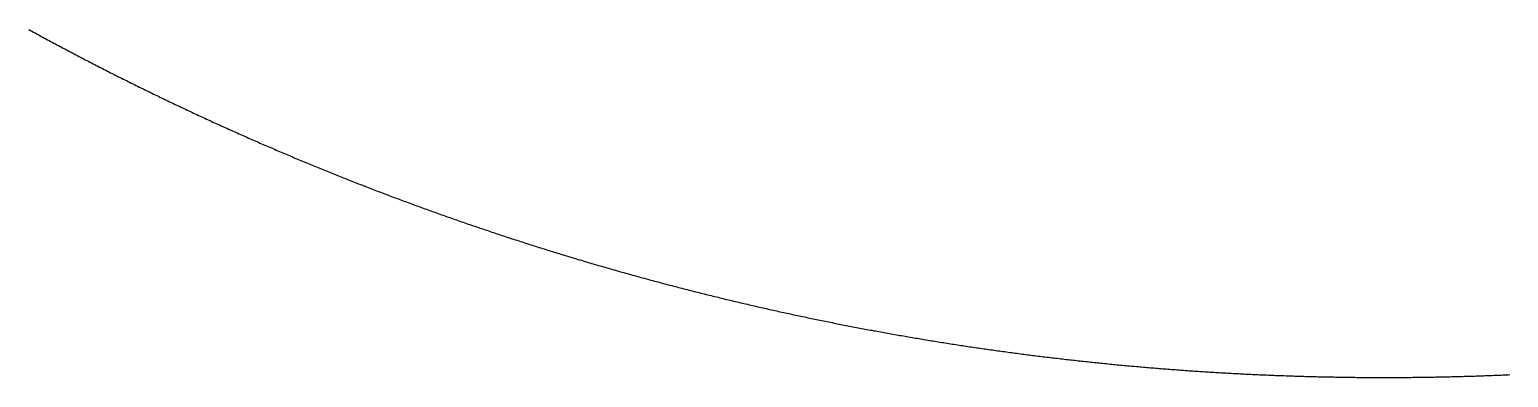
# Model space of a CAD drawing. Header units: metres. Extents: x -47.5 to 50, y -46.2 to 48.8.
# Drawn here: x -23.13 to 1.26, y -46.25 to -40.51 of the extents above; entities that cross this region are included whole.
import ezdxf

# ---------------------------------------------------------------- set-up
doc = ezdxf.new("R2010")
doc.units = ezdxf.units.M

msp = doc.modelspace()

# ---------------------------------------------------------------- linework, layer by layer
for p, q in [((-23.144, -40.506, -692.82), (-23.118, -40.52, -692.82)), ((-23.118, -40.52, -692.82), (-23.092, -40.534, -692.82)), ((-23.092, -40.534, -692.82), (-23.067, -40.548, -692.82)), ((-23.067, -40.548, -692.82), (-23.041, -40.562, -692.82)), ((-23.041, -40.562, -692.82), (-23.015, -40.576, -692.82)), ((-23.015, -40.576, -692.82), (-22.989, -40.59, -692.82)), ((-22.989, -40.59, -692.82), (-22.964, -40.604, -692.82)), ((-22.964, -40.604, -692.82), (-22.938, -40.618, -692.82)), ((-22.938, -40.618, -692.82), (-22.912, -40.632, -692.82)), ((-22.912, -40.632, -692.82), (-22.886, -40.646, -692.82)), ((-22.886, -40.646, -692.82), (-22.86, -40.66, -692.82)), ((-22.86, -40.66, -692.82), (-22.835, -40.674, -692.82)), ((-22.835, -40.674, -692.82), (-22.809, -40.688, -692.82)), ((-22.809, -40.688, -692.82), (-22.783, -40.702, -692.82)), ((-22.783, -40.702, -692.82), (-22.757, -40.716, -692.82)), ((-22.757, -40.716, -692.82), (-22.731, -40.729, -692.82)), ((-22.731, -40.729, -692.82), (-22.705, -40.743, -692.82)), ((-22.705, -40.743, -692.82), (-22.68, -40.757, -692.82)), ((-22.68, -40.757, -692.82), (-22.654, -40.771, -692.82)), ((-22.654, -40.771, -692.82), (-22.628, -40.785, -692.82)), ((-22.628, -40.785, -692.82), (-22.602, -40.798, -692.82)), ((-22.602, -40.798, -692.82), (-22.576, -40.812, -692.82)), ((-22.576, -40.812, -692.82), (-22.55, -40.826, -692.82)), ((-22.55, -40.826, -692.82), (-22.524, -40.84, -692.82)), ((-22.524, -40.84, -692.82), (-22.498, -40.853, -692.82)), ((-22.498, -40.853, -692.82), (-22.472, -40.867, -692.82)), ((-22.472, -40.867, -692.82), (-22.446, -40.881, -692.82)), ((-22.446, -40.881, -692.82), (-22.42, -40.894, -692.82)), ((-22.42, -40.894, -692.82), (-22.394, -40.908, -692.82)), ((-22.394, -40.908, -692.82), (-22.369, -40.922, -692.82)), ((-22.369, -40.922, -692.82), (-22.343, -40.935, -692.82)), ((-22.343, -40.935, -692.82), (-22.317, -40.949, -692.82)), ((-22.317, -40.949, -692.82), (-22.291, -40.963, -692.82)), ((-22.291, -40.963, -692.82), (-22.265, -40.976, -692.82)), ((-22.265, -40.976, -692.82), (-22.239, -40.99, -692.82)), ((-22.239, -40.99, -692.82), (-22.213, -41.003, -692.82)), ((-22.213, -41.003, -692.82), (-22.187, -41.017, -692.82)), ((-22.187, -41.017, -692.82), (-22.161, -41.03, -692.82)), ((-22.161, -41.03, -692.82), (-22.135, -41.044, -692.82)), ((-22.135, -41.044, -692.82), (-22.108, -41.057, -692.82)), ((-22.108, -41.057, -692.82), (-22.082, -41.071, -692.82)), ((-22.082, -41.071, -692.82), (-22.056, -41.084, -692.82)), ((-22.056, -41.084, -692.82), (-22.03, -41.098, -692.82)), ((-22.03, -41.098, -692.82), (-22.004, -41.111, -692.82)), ((-22.004, -41.111, -692.82), (-21.978, -41.124, -692.82)), ((-21.978, -41.124, -692.82), (-21.952, -41.138, -692.82)), ((-21.952, -41.138, -692.82), (-21.926, -41.151, -692.82)), ((-21.926, -41.151, -692.82), (-21.9, -41.164, -692.82)), ((-21.9, -41.164, -692.82), (-21.874, -41.178, -692.82)), ((-21.874, -41.178, -692.82), (-21.848, -41.191, -692.82)), ((-21.848, -41.191, -692.82), (-21.821, -41.204, -692.82)), ((-21.821, -41.204, -692.82), (-21.795, -41.218, -692.82)), ((-21.795, -41.218, -692.82), (-21.769, -41.231, -692.82)), ((-21.769, -41.231, -692.82), (-21.743, -41.244, -692.82)), ((-21.743, -41.244, -692.82), (-21.717, -41.257, -692.82)), ((-21.717, -41.257, -692.82), (-21.691, -41.27, -692.82)), ((-21.691, -41.27, -692.82), (-21.665, -41.284, -692.82)), ((-21.665, -41.284, -692.82), (-21.638, -41.297, -692.82)), ((-21.638, -41.297, -692.82), (-21.612, -41.31, -692.82)), ((-21.612, -41.31, -692.82), (-21.586, -41.323, -692.82)), ((-21.586, -41.323, -692.82), (-21.56, -41.336, -692.82)), ((-21.56, -41.336, -692.82), (-21.534, -41.349, -692.82)), ((-21.534, -41.349, -692.82), (-21.507, -41.362, -692.82)), ((-21.507, -41.362, -692.82), (-21.481, -41.376, -692.82)), ((-21.481, -41.376, -692.82), (-21.455, -41.389, -692.82)), ((-21.455, -41.389, -692.82), (-21.429, -41.402, -692.82)), ((-21.429, -41.402, -692.82), (-21.402, -41.415, -692.82)), ((-21.402, -41.415, -692.82), (-21.376, -41.428, -692.82)), ((-21.376, -41.428, -692.82), (-21.35, -41.441, -692.82)), ((-21.35, -41.441, -692.82), (-21.323, -41.454, -692.82)), ((-21.323, -41.454, -692.82), (-21.297, -41.467, -692.82)), ((-21.297, -41.467, -692.82), (-21.271, -41.479, -692.82)), ((-21.271, -41.479, -692.82), (-21.245, -41.492, -692.82)), ((-21.245, -41.492, -692.82), (-21.218, -41.505, -692.82)), ((-21.218, -41.505, -692.82), (-21.192, -41.518, -692.82)), ((-21.192, -41.518, -692.82), (-21.166, -41.531, -692.82)), ((-21.166, -41.531, -692.82), (-21.139, -41.544, -692.82)), ((-21.139, -41.544, -692.82), (-21.113, -41.557, -692.82)), ((-21.113, -41.557, -692.82), (-21.087, -41.57, -692.82)), ((-21.087, -41.57, -692.82), (-21.06, -41.582, -692.82)), ((-21.06, -41.582, -692.82), (-21.034, -41.595, -692.82)), ((-21.034, -41.595, -692.82), (-21.007, -41.608, -692.82)), ((-21.007, -41.608, -692.82), (-20.981, -41.621, -692.82)), ((-20.981, -41.621, -692.82), (-20.955, -41.633, -692.82)), ((-20.955, -41.633, -692.82), (-20.928, -41.646, -692.82)), ((-20.928, -41.646, -692.82), (-20.902, -41.659, -692.82)), ((-20.902, -41.659, -692.82), (-20.875, -41.672, -692.82)), ((-20.875, -41.672, -692.82), (-20.849, -41.684, -692.82)), ((-20.849, -41.684, -692.82), (-20.823, -41.697, -692.82)), ((-20.823, -41.697, -692.82), (-20.796, -41.709, -692.82)), ((-20.796, -41.709, -692.82), (-20.77, -41.722, -692.82)), ((-20.77, -41.722, -692.82), (-20.743, -41.735, -692.82)), ((-20.743, -41.735, -692.82), (-20.717, -41.747, -692.82)), ((-20.717, -41.747, -692.82), (-20.69, -41.76, -692.82)), ((-20.69, -41.76, -692.82), (-20.664, -41.772, -692.82)), ((-20.664, -41.772, -692.82), (-20.637, -41.785, -692.82)), ((-20.637, -41.785, -692.82), (-20.611, -41.797, -692.82)), ((-20.611, -41.797, -692.82), (-20.584, -41.81, -692.82)), ((-20.584, -41.81, -692.82), (-20.558, -41.822, -692.82)), ((-20.558, -41.822, -692.82), (-20.531, -41.835, -692.82)), ((-20.531, -41.835, -692.82), (-20.505, -41.847, -692.82)), ((-20.505, -41.847, -692.82), (-20.478, -41.86, -692.82)), ((-20.478, -41.86, -692.82), (-20.452, -41.872, -692.82)), ((-20.452, -41.872, -692.82), (-20.425, -41.885, -692.82)), ((-20.425, -41.885, -692.82), (-20.399, -41.897, -692.82)), ((-20.399, -41.897, -692.82), (-20.372, -41.909, -692.82)), ((-20.372, -41.909, -692.82), (-20.346, -41.922, -692.82)), ((-20.346, -41.922, -692.82), (-20.319, -41.934, -692.82)), ((-20.319, -41.934, -692.82), (-20.292, -41.946, -692.82)), ((-20.292, -41.946, -692.82), (-20.266, -41.959, -692.82)), ((-20.266, -41.959, -692.82), (-20.239, -41.971, -692.82)), ((-20.239, -41.971, -692.82), (-20.213, -41.983, -692.82)), ((-20.213, -41.983, -692.82), (-20.186, -41.995, -692.82)), ((-20.186, -41.995, -692.82), (-20.159, -42.008, -692.82)), ((-20.159, -42.008, -692.82), (-20.133, -42.02, -692.82)), ((-20.133, -42.02, -692.82), (-20.106, -42.032, -692.82)), ((-20.106, -42.032, -692.82), (-20.079, -42.044, -692.82)), ((-20.079, -42.044, -692.82), (-20.053, -42.056, -692.82)), ((-20.053, -42.056, -692.82), (-20.026, -42.069, -692.82)), ((-20.026, -42.069, -692.82), (-19.999, -42.081, -692.82)), ((-19.999, -42.081, -692.82), (-19.973, -42.093, -692.82)), ((-19.973, -42.093, -692.82), (-19.946, -42.105, -692.82)), ((-19.946, -42.105, -692.82), (-19.919, -42.117, -692.82)), ((-19.919, -42.117, -692.82), (-19.893, -42.129, -692.82)), ((-19.893, -42.129, -692.82), (-19.866, -42.141, -692.82)), ((-19.866, -42.141, -692.82), (-19.839, -42.153, -692.82)), ((-19.839, -42.153, -692.82), (-19.813, -42.165, -692.82)), ((-19.813, -42.165, -692.82), (-19.786, -42.177, -692.82)), ((-19.786, -42.177, -692.82), (-19.759, -42.189, -692.82)), ((-19.759, -42.189, -692.82), (-19.732, -42.201, -692.82)), ((-19.732, -42.201, -692.82), (-19.706, -42.213, -692.82)), ((-19.706, -42.213, -692.82), (-19.679, -42.225, -692.82)), ((-19.679, -42.225, -692.82), (-19.652, -42.237, -692.82)), ((-19.652, -42.237, -692.82), (-19.625, -42.249, -692.82)), ((-19.625, -42.249, -692.82), (-19.599, -42.261, -692.82)), ((-19.599, -42.261, -692.82), (-19.572, -42.273, -692.82)), ((-19.572, -42.273, -692.82), (-19.545, -42.284, -692.82)), ((-19.545, -42.284, -692.82), (-19.518, -42.296, -692.82)), ((-19.518, -42.296, -692.82), (-19.491, -42.308, -692.82)), ((-19.491, -42.308, -692.82), (-19.465, -42.32, -692.82)), ((-19.465, -42.32, -692.82), (-19.438, -42.332, -692.82)), ((-19.438, -42.332, -692.82), (-19.411, -42.343, -692.82)), ((-19.411, -42.343, -692.82), (-19.384, -42.355, -692.82)), ((-19.384, -42.355, -692.82), (-19.357, -42.367, -692.82)), ((-19.357, -42.367, -692.82), (-19.331, -42.379, -692.82)), ((-19.331, -42.379, -692.82), (-19.304, -42.39, -692.82)), ((-19.304, -42.39, -692.82), (-19.277, -42.402, -692.82)), ((-19.277, -42.402, -692.82), (-19.25, -42.414, -692.82)), ((-19.25, -42.414, -692.82), (-19.223, -42.425, -692.82)), ((-19.223, -42.425, -692.82), (-19.196, -42.437, -692.82)), ((-19.196, -42.437, -692.82), (-19.169, -42.448, -692.82)), ((-19.169, -42.448, -692.82), (-19.142, -42.46, -692.82)), ((-19.142, -42.46, -692.82), (-19.115, -42.472, -692.82)), ((-19.115, -42.472, -692.82), (-19.089, -42.483, -692.82)), ((-19.089, -42.483, -692.82), (-19.062, -42.495, -692.82)), ((-19.062, -42.495, -692.82), (-19.035, -42.506, -692.82)), ((-19.035, -42.506, -692.82), (-19.008, -42.518, -692.82)), ((-19.008, -42.518, -692.82), (-18.981, -42.529, -692.82)), ((-18.981, -42.529, -692.82), (-18.954, -42.541, -692.82)), ((-18.954, -42.541, -692.82), (-18.927, -42.552, -692.82)), ((-18.927, -42.552, -692.82), (-18.9, -42.564, -692.82)), ((-18.9, -42.564, -692.82), (-18.873, -42.575, -692.82)), ((-18.873, -42.575, -692.82), (-18.846, -42.586, -692.82)), ((-18.846, -42.586, -692.82), (-18.819, -42.598, -692.82)), ((-18.819, -42.598, -692.82), (-18.792, -42.609, -692.82)), ((-18.792, -42.609, -692.82), (-18.765, -42.621, -692.82)), ((-18.765, -42.621, -692.82), (-18.738, -42.632, -692.82)), ((-18.738, -42.632, -692.82), (-18.711, -42.643, -692.82)), ((-18.711, -42.643, -692.82), (-18.684, -42.654, -692.82)), ((-18.684, -42.654, -692.82), (-18.657, -42.666, -692.82)), ((-18.657, -42.666, -692.82), (-18.63, -42.677, -692.82)), ((-18.63, -42.677, -692.82), (-18.603, -42.688, -692.82)), ((-18.603, -42.688, -692.82), (-18.576, -42.7, -692.82)), ((-18.576, -42.7, -692.82), (-18.549, -42.711, -692.82)), ((-18.549, -42.711, -692.82), (-18.522, -42.722, -692.82)), ((-18.522, -42.722, -692.82), (-18.495, -42.733, -692.82)), ((-18.495, -42.733, -692.82), (-18.468, -42.744, -692.82)), ((-18.468, -42.744, -692.82), (-18.441, -42.755, -692.82)), ((-18.441, -42.755, -692.82), (-18.414, -42.767, -692.82)), ((-18.414, -42.767, -692.82), (-18.387, -42.778, -692.82)), ((-18.387, -42.778, -692.82), (-18.36, -42.789, -692.82)), ((-18.36, -42.789, -692.82), (-18.332, -42.8, -692.82)), ((-18.332, -42.8, -692.82), (-18.305, -42.811, -692.82)), ((-18.305, -42.811, -692.82), (-18.278, -42.822, -692.82)), ((-18.278, -42.822, -692.82), (-18.251, -42.833, -692.82)), ((-18.251, -42.833, -692.82), (-18.224, -42.844, -692.82)), ((-18.224, -42.844, -692.82), (-18.197, -42.855, -692.82)), ((-18.197, -42.855, -692.82), (-18.17, -42.866, -692.82)), ((-18.17, -42.866, -692.82), (-18.143, -42.877, -692.82)), ((-18.143, -42.877, -692.82), (-18.115, -42.888, -692.82)), ((-18.115, -42.888, -692.82), (-18.088, -42.899, -692.82)), ((-18.088, -42.899, -692.82), (-18.061, -42.91, -692.82)), ((-18.061, -42.91, -692.82), (-18.034, -42.921, -692.82)), ((-18.034, -42.921, -692.82), (-18.007, -42.931, -692.82)), ((-18.007, -42.931, -692.82), (-17.98, -42.942, -692.82)), ((-17.98, -42.942, -692.82), (-17.952, -42.953, -692.82)), ((-17.952, -42.953, -692.82), (-17.925, -42.964, -692.82)), ((-17.925, -42.964, -692.82), (-17.898, -42.975, -692.82)), ((-17.898, -42.975, -692.82), (-17.871, -42.986, -692.82)), ((-17.871, -42.986, -692.82), (-17.844, -42.996, -692.82)), ((-17.844, -42.996, -692.82), (-17.816, -43.007, -692.82)), ((-17.816, -43.007, -692.82), (-17.789, -43.018, -692.82)), ((-17.789, -43.018, -692.82), (-17.762, -43.028, -692.82)), ((-17.762, -43.028, -692.82), (-17.735, -43.039, -692.82)), ((-17.735, -43.039, -692.82), (-17.707, -43.05, -692.82)), ((-17.707, -43.05, -692.82), (-17.68, -43.061, -692.82)), ((-17.68, -43.061, -692.82), (-17.653, -43.071, -692.82)), ((-17.653, -43.071, -692.82), (-17.626, -43.082, -692.82)), ((-17.626, -43.082, -692.82), (-17.598, -43.092, -692.82)), ((-17.598, -43.092, -692.82), (-17.571, -43.103, -692.82)), ((-17.571, -43.103, -692.82), (-17.544, -43.114, -692.82)), ((-17.544, -43.114, -692.82), (-17.516, -43.124, -692.82)), ((-17.516, -43.124, -692.82), (-17.489, -43.135, -692.82)), ((-17.489, -43.135, -692.82), (-17.462, -43.145, -692.82)), ((-17.462, -43.145, -692.82), (-17.435, -43.156, -692.82)), ((-17.435, -43.156, -692.82), (-17.407, -43.166, -692.82)), ((-17.407, -43.166, -692.82), (-17.38, -43.177, -692.82)), ((-17.38, -43.177, -692.82), (-17.353, -43.187, -692.82)), ((-17.353, -43.187, -692.82), (-17.325, -43.198, -692.82)), ((-17.325, -43.198, -692.82), (-17.298, -43.208, -692.82)), ((-17.298, -43.208, -692.82), (-17.271, -43.218, -692.82)), ((-17.271, -43.218, -692.82), (-17.243, -43.229, -692.82)), ((-17.243, -43.229, -692.82), (-17.216, -43.239, -692.82)), ((-17.216, -43.239, -692.82), (-17.188, -43.25, -692.82)), ((-17.188, -43.25, -692.82), (-17.161, -43.26, -692.82)), ((-17.161, -43.26, -692.82), (-17.134, -43.27, -692.82)), ((-17.134, -43.27, -692.82), (-17.106, -43.281, -692.82)), ((-17.106, -43.281, -692.82), (-17.079, -43.291, -692.82)), ((-17.079, -43.291, -692.82), (-17.051, -43.301, -692.82)), ((-17.051, -43.301, -692.82), (-17.024, -43.311, -692.82)), ((-17.024, -43.311, -692.82), (-16.997, -43.322, -692.82)), ((-16.997, -43.322, -692.82), (-16.969, -43.332, -692.82)), ((-16.969, -43.332, -692.82), (-16.942, -43.342, -692.82)), ((-16.942, -43.342, -692.82), (-16.914, -43.352, -692.82)), ((-16.914, -43.352, -692.82), (-16.887, -43.362, -692.82)), ((-16.887, -43.362, -692.82), (-16.86, -43.372, -692.82)), ((-16.86, -43.372, -692.82), (-16.832, -43.383, -692.82)), ((-16.832, -43.383, -692.82), (-16.805, -43.393, -692.82)), ((-16.805, -43.393, -692.82), (-16.777, -43.403, -692.82)), ((-16.777, -43.403, -692.82), (-16.75, -43.413, -692.82)), ((-16.75, -43.413, -692.82), (-16.722, -43.423, -692.82)), ((-16.722, -43.423, -692.82), (-16.695, -43.433, -692.82)), ((-16.695, -43.433, -692.82), (-16.667, -43.443, -692.82)), ((-16.667, -43.443, -692.82), (-16.64, -43.453, -692.82)), ((-16.64, -43.453, -692.82), (-16.612, -43.463, -692.82)), ((-16.612, -43.463, -692.82), (-16.585, -43.473, -692.82)), ((-16.585, -43.473, -692.82), (-16.557, -43.483, -692.82)), ((-16.557, -43.483, -692.82), (-16.53, -43.493, -692.82)), ((-16.53, -43.493, -692.82), (-16.502, -43.503, -692.82)), ((-16.502, -43.503, -692.82), (-16.475, -43.513, -692.82)), ((-16.475, -43.513, -692.82), (-16.447, -43.523, -692.82)), ((-16.447, -43.523, -692.82), (-16.42, -43.532, -692.82)), ((-16.42, -43.532, -692.82), (-16.392, -43.542, -692.82)), ((-16.392, -43.542, -692.82), (-16.365, -43.552, -692.82)), ((-16.365, -43.552, -692.82), (-16.337, -43.562, -692.82)), ((-16.337, -43.562, -692.82), (-16.309, -43.572, -692.82)), ((-16.309, -43.572, -692.82), (-16.282, -43.581, -692.82)), ((-16.282, -43.581, -692.82), (-16.254, -43.591, -692.82)), ((-16.254, -43.591, -692.82), (-16.227, -43.601, -692.82)), ((-16.227, -43.601, -692.82), (-16.199, -43.611, -692.82)), ((-16.199, -43.611, -692.82), (-16.171, -43.62, -692.82)), ((-16.171, -43.62, -692.82), (-16.144, -43.63, -692.82)), ((-16.144, -43.63, -692.82), (-16.116, -43.64, -692.82)), ((-16.116, -43.64, -692.82), (-16.089, -43.649, -692.82)), ((-16.089, -43.649, -692.82), (-16.061, -43.659, -692.82)), ((-16.061, -43.659, -692.82), (-16.033, -43.669, -692.82)), ((-16.033, -43.669, -692.82), (-16.006, -43.678, -692.82)), ((-16.006, -43.678, -692.82), (-15.978, -43.688, -692.82)), ((-15.978, -43.688, -692.82), (-15.951, -43.697, -692.82)), ((-15.951, -43.697, -692.82), (-15.923, -43.707, -692.82)), ((-15.923, -43.707, -692.82), (-15.895, -43.717, -692.82)), ((-15.895, -43.717, -692.82), (-15.868, -43.726, -692.82)), ((-15.868, -43.726, -692.82), (-15.84, -43.736, -692.82)), ((-15.84, -43.736, -692.82), (-15.812, -43.745, -692.82)), ((-15.812, -43.745, -692.82), (-15.785, -43.754, -692.82)), ((-15.785, -43.754, -692.82), (-15.757, -43.764, -692.82)), ((-15.757, -43.764, -692.82), (-15.729, -43.773, -692.82)), ((-15.729, -43.773, -692.82), (-15.702, -43.783, -692.82)), ((-15.702, -43.783, -692.82), (-15.674, -43.792, -692.82)), ((-15.674, -43.792, -692.82), (-15.646, -43.802, -692.82)), ((-15.646, -43.802, -692.82), (-15.618, -43.811, -692.82)), ((-15.618, -43.811, -692.82), (-15.591, -43.82, -692.82)), ((-15.591, -43.82, -692.82), (-15.563, -43.83, -692.82)), ((-15.563, -43.83, -692.82), (-15.535, -43.839, -692.82)), ((-15.535, -43.839, -692.82), (-15.508, -43.848, -692.82)), ((-15.508, -43.848, -692.82), (-15.48, -43.857, -692.82)), ((-15.48, -43.857, -692.82), (-15.452, -43.867, -692.82)), ((-15.452, -43.867, -692.82), (-15.424, -43.876, -692.82)), ((-15.424, -43.876, -692.82), (-15.397, -43.885, -692.82)), ((-15.397, -43.885, -692.82), (-15.369, -43.894, -692.82)), ((-15.369, -43.894, -692.82), (-15.341, -43.904, -692.82)), ((-15.341, -43.904, -692.82), (-15.313, -43.913, -692.82)), ((-15.313, -43.913, -692.82), (-15.286, -43.922, -692.82)), ((-15.286, -43.922, -692.82), (-15.258, -43.931, -692.82)), ((-15.258, -43.931, -692.82), (-15.23, -43.94, -692.82)), ((-15.23, -43.94, -692.82), (-15.202, -43.949, -692.82)), ((-15.202, -43.949, -692.82), (-15.174, -43.958, -692.82)), ((-15.174, -43.958, -692.82), (-15.147, -43.967, -692.82)), ((-15.147, -43.967, -692.82), (-15.119, -43.976, -692.82)), ((-15.119, -43.976, -692.82), (-15.091, -43.985, -692.82)), ((-15.091, -43.985, -692.82), (-15.063, -43.994, -692.82)), ((-15.063, -43.994, -692.82), (-15.035, -44.003, -692.82)), ((-15.035, -44.003, -692.82), (-15.008, -44.012, -692.82)), ((-15.008, -44.012, -692.82), (-14.98, -44.021, -692.82)), ((-14.98, -44.021, -692.82), (-14.952, -44.03, -692.82)), ((-14.952, -44.03, -692.82), (-14.924, -44.039, -692.82)), ((-14.924, -44.039, -692.82), (-14.896, -44.048, -692.82)), ((-14.896, -44.048, -692.82), (-14.868, -44.057, -692.82)), ((-14.868, -44.057, -692.82), (-14.84, -44.066, -692.82)), ((-14.84, -44.066, -692.82), (-14.813, -44.075, -692.82)), ((-14.813, -44.075, -692.82), (-14.785, -44.084, -692.82)), ((-14.785, -44.084, -692.82), (-14.757, -44.092, -692.82)), ((-14.757, -44.092, -692.82), (-14.729, -44.101, -692.82)), ((-14.729, -44.101, -692.82), (-14.701, -44.11, -692.82)), ((-14.701, -44.11, -692.82), (-14.673, -44.119, -692.82)), ((-14.673, -44.119, -692.82), (-14.645, -44.127, -692.82)), ((-14.645, -44.127, -692.82), (-14.617, -44.136, -692.82)), ((-14.617, -44.136, -692.82), (-14.59, -44.145, -692.82)), ((-14.59, -44.145, -692.82), (-14.562, -44.154, -692.82)), ((-14.562, -44.154, -692.82), (-14.534, -44.162, -692.82)), ((-14.534, -44.162, -692.82), (-14.506, -44.171, -692.82)), ((-14.506, -44.171, -692.82), (-14.478, -44.18, -692.82)), ((-14.478, -44.18, -692.82), (-14.45, -44.188, -692.82)), ((-14.45, -44.188, -692.82), (-14.422, -44.197, -692.82)), ((-14.422, -44.197, -692.82), (-14.394, -44.205, -692.82)), ((-14.394, -44.205, -692.82), (-14.366, -44.214, -692.82)), ((-14.366, -44.214, -692.82), (-14.338, -44.222, -692.82)), ((-14.338, -44.222, -692.82), (-14.31, -44.231, -692.82)), ((-14.31, -44.231, -692.82), (-14.282, -44.24, -692.82)), ((-14.282, -44.24, -692.82), (-14.254, -44.248, -692.82)), ((-14.254, -44.248, -692.82), (-14.226, -44.257, -692.82)), ((-14.226, -44.257, -692.82), (-14.198, -44.265, -692.82)), ((-14.198, -44.265, -692.82), (-14.17, -44.273, -692.82)), ((-14.17, -44.273, -692.82), (-14.142, -44.282, -692.82)), ((-14.142, -44.282, -692.82), (-14.114, -44.29, -692.82)), ((-14.114, -44.29, -692.82), (-14.086, -44.299, -692.82)), ((-14.086, -44.299, -692.82), (-14.058, -44.307, -692.82)), ((-14.058, -44.307, -692.82), (-14.03, -44.315, -692.82)), ((-14.03, -44.315, -692.82), (-14.002, -44.324, -692.82)), ((-14.002, -44.324, -692.82), (-13.974, -44.332, -692.82)), ((-13.974, -44.332, -692.82), (-13.946, -44.34, -692.82)), ((-13.946, -44.34, -692.82), (-13.918, -44.349, -692.82)), ((-13.918, -44.349, -692.82), (-13.89, -44.357, -692.82)), ((-13.89, -44.357, -692.82), (-13.862, -44.365, -692.82)), ((-13.862, -44.365, -692.82), (-13.834, -44.373, -692.82)), ((-13.834, -44.373, -692.82), (-13.806, -44.382, -692.82)), ((-13.806, -44.382, -692.82), (-13.778, -44.39, -692.82)), ((-13.778, -44.39, -692.82), (-13.75, -44.398, -692.82)), ((-13.75, -44.398, -692.82), (-13.722, -44.406, -692.82)), ((-13.722, -44.406, -692.82), (-13.694, -44.414, -692.82)), ((-13.694, -44.414, -692.82), (-13.666, -44.422, -692.82)), ((-13.666, -44.422, -692.82), (-13.638, -44.431, -692.82)), ((-13.638, -44.431, -692.82), (-13.61, -44.439, -692.82)), ((-13.61, -44.439, -692.82), (-13.582, -44.447, -692.82)), ((-13.582, -44.447, -692.82), (-13.554, -44.455, -692.82)), ((-13.554, -44.455, -692.82), (-13.525, -44.463, -692.82)), ((-13.525, -44.463, -692.82), (-13.497, -44.471, -692.82)), ((-13.497, -44.471, -692.82), (-13.469, -44.479, -692.82)), ((-13.469, -44.479, -692.82), (-13.441, -44.487, -692.82)), ((-13.441, -44.487, -692.82), (-13.413, -44.495, -692.82)), ((-13.413, -44.495, -692.82), (-13.385, -44.503, -692.82)), ((-13.385, -44.503, -692.82), (-13.357, -44.511, -692.82)), ((-13.357, -44.511, -692.82), (-13.329, -44.519, -692.82)), ((-13.329, -44.519, -692.82), (-13.301, -44.526, -692.82)), ((-13.301, -44.526, -692.82), (-13.272, -44.534, -692.82)), ((-13.272, -44.534, -692.82), (-13.244, -44.542, -692.82)), ((-13.244, -44.542, -692.82), (-13.216, -44.55, -692.82)), ((-13.216, -44.55, -692.82), (-13.188, -44.558, -692.82)), ((-13.188, -44.558, -692.82), (-13.16, -44.566, -692.82)), ((-13.16, -44.566, -692.82), (-13.132, -44.573, -692.82)), ((-13.132, -44.573, -692.82), (-13.103, -44.581, -692.82)), ((-13.103, -44.581, -692.82), (-13.075, -44.589, -692.82)), ((-13.075, -44.589, -692.82), (-13.047, -44.597, -692.82)), ((-13.047, -44.597, -692.82), (-13.019, -44.604, -692.82)), ((-13.019, -44.604, -692.82), (-12.991, -44.612, -692.82)), ((-12.991, -44.612, -692.82), (-12.963, -44.62, -692.82)), ((-12.963, -44.62, -692.82), (-12.934, -44.627, -692.82)), ((-12.934, -44.627, -692.82), (-12.906, -44.635, -692.82)), ((-12.906, -44.635, -692.82), (-12.878, -44.643, -692.82)), ((-12.878, -44.643, -692.82), (-12.85, -44.65, -692.82)), ((-12.85, -44.65, -692.82), (-12.822, -44.658, -692.82)), ((-12.822, -44.658, -692.82), (-12.793, -44.666, -692.82)), ((-12.793, -44.666, -692.82), (-12.765, -44.673, -692.82)), ((-12.765, -44.673, -692.82), (-12.737, -44.681, -692.82)), ((-12.737, -44.681, -692.82), (-12.709, -44.688, -692.82)), ((-12.709, -44.688, -692.82), (-12.68, -44.696, -692.82)), ((-12.68, -44.696, -692.82), (-12.652, -44.703, -692.82)), ((-12.652, -44.703, -692.82), (-12.624, -44.711, -692.82)), ((-12.624, -44.711, -692.82), (-12.596, -44.718, -692.82)), ((-12.596, -44.718, -692.82), (-12.568, -44.725, -692.82)), ((-12.568, -44.725, -692.82), (-12.539, -44.733, -692.82)), ((-12.539, -44.733, -692.82), (-12.511, -44.74, -692.82)), ((-12.511, -44.74, -692.82), (-12.483, -44.748, -692.82)), ((-12.483, -44.748, -692.82), (-12.454, -44.755, -692.82)), ((-12.454, -44.755, -692.82), (-12.426, -44.762, -692.82)), ((-12.426, -44.762, -692.82), (-12.398, -44.77, -692.82)), ((-12.398, -44.77, -692.82), (-12.37, -44.777, -692.82)), ((-12.37, -44.777, -692.82), (-12.341, -44.784, -692.82)), ((-12.341, -44.784, -692.82), (-12.313, -44.792, -692.82)), ((-12.313, -44.792, -692.82), (-12.285, -44.799, -692.82)), ((-12.285, -44.799, -692.82), (-12.256, -44.806, -692.82)), ((-12.256, -44.806, -692.82), (-12.228, -44.813, -692.82)), ((-12.228, -44.813, -692.82), (-12.2, -44.82, -692.82)), ((-12.2, -44.82, -692.82), (-12.172, -44.828, -692.82)), ((-12.172, -44.828, -692.82), (-12.143, -44.835, -692.82)), ((-12.143, -44.835, -692.82), (-12.115, -44.842, -692.82)), ((-12.115, -44.842, -692.82), (-12.087, -44.849, -692.82)), ((-12.087, -44.849, -692.82), (-12.058, -44.856, -692.82)), ((-12.058, -44.856, -692.82), (-12.03, -44.863, -692.82)), ((-12.03, -44.863, -692.82), (-12.002, -44.87, -692.82)), ((-12.002, -44.87, -692.82), (-11.973, -44.877, -692.82)), ((-11.973, -44.877, -692.82), (-11.945, -44.884, -692.82)), ((-11.945, -44.884, -692.82), (-11.917, -44.891, -692.82)), ((-11.917, -44.891, -692.82), (-11.888, -44.898, -692.82)), ((-11.888, -44.898, -692.82), (-11.86, -44.905, -692.82)), ((-11.86, -44.905, -692.82), (-11.832, -44.912, -692.82)), ((-11.832, -44.912, -692.82), (-11.803, -44.919, -692.82)), ((-11.803, -44.919, -692.82), (-11.775, -44.926, -692.82)), ((-11.775, -44.926, -692.82), (-11.746, -44.933, -692.82)), ((-11.746, -44.933, -692.82), (-11.718, -44.94, -692.82)), ((-11.718, -44.94, -692.82), (-11.69, -44.947, -692.82)), ((-11.69, -44.947, -692.82), (-11.661, -44.954, -692.82)), ((-11.661, -44.954, -692.82), (-11.633, -44.961, -692.82)), ((-11.633, -44.961, -692.82), (-11.605, -44.968, -692.82)), ((-11.605, -44.968, -692.82), (-11.576, -44.974, -692.82)), ((-11.576, -44.974, -692.82), (-11.548, -44.981, -692.82)), ((-11.548, -44.981, -692.82), (-11.519, -44.988, -692.82)), ((-11.519, -44.988, -692.82), (-11.491, -44.995, -692.82)), ((-11.491, -44.995, -692.82), (-11.463, -45.001, -692.82)), ((-11.463, -45.001, -692.82), (-11.434, -45.008, -692.82)), ((-11.434, -45.008, -692.82), (-11.406, -45.015, -692.82)), ((-11.406, -45.015, -692.82), (-11.377, -45.021, -692.82)), ((-11.377, -45.021, -692.82), (-11.349, -45.028, -692.82)), ((-11.349, -45.028, -692.82), (-11.32, -45.035, -692.82)), ((-11.32, -45.035, -692.82), (-11.292, -45.041, -692.82)), ((-11.292, -45.041, -692.82), (-11.264, -45.048, -692.82)), ((-11.264, -45.048, -692.82), (-11.235, -45.055, -692.82)), ((-11.235, -45.055, -692.82), (-11.207, -45.061, -692.82)), ((-11.207, -45.061, -692.82), (-11.178, -45.068, -692.82)), ((-11.178, -45.068, -692.82), (-11.15, -45.074, -692.82)), ((-11.15, -45.074, -692.82), (-11.121, -45.081, -692.82)), ((-11.121, -45.081, -692.82), (-11.093, -45.087, -692.82)), ((-11.093, -45.087, -692.82), (-11.064, -45.094, -692.82)), ((-11.064, -45.094, -692.82), (-11.036, -45.1, -692.82)), ((-11.036, -45.1, -692.82), (-11.007, -45.107, -692.82)), ((-11.007, -45.107, -692.82), (-10.979, -45.113, -692.82)), ((-10.979, -45.113, -692.82), (-10.951, -45.12, -692.82)), ((-10.951, -45.12, -692.82), (-10.922, -45.126, -692.82)), ((-10.922, -45.126, -692.82), (-10.894, -45.132, -692.82)), ((-10.894, -45.132, -692.82), (-10.865, -45.139, -692.82)), ((-10.865, -45.139, -692.82), (-10.837, -45.145, -692.82)), ((-10.837, -45.145, -692.82), (-10.808, -45.151, -692.82)), ((-10.808, -45.151, -692.82), (-10.78, -45.158, -692.82)), ((-10.78, -45.158, -692.82), (-10.751, -45.164, -692.82)), ((-10.751, -45.164, -692.82), (-10.723, -45.17, -692.82)), ((-10.723, -45.17, -692.82), (-10.694, -45.176, -692.82)), ((-10.694, -45.176, -692.82), (-10.666, -45.183, -692.82)), ((-10.666, -45.183, -692.82), (-10.637, -45.189, -692.82)), ((-10.637, -45.189, -692.82), (-10.608, -45.195, -692.82)), ((-10.608, -45.195, -692.82), (-10.58, -45.201, -692.82)), ((-10.58, -45.201, -692.82), (-10.551, -45.207, -692.82)), ((-10.551, -45.207, -692.82), (-10.523, -45.214, -692.82)), ((-10.523, -45.214, -692.82), (-10.494, -45.22, -692.82)), ((-10.494, -45.22, -692.82), (-10.466, -45.226, -692.82)), ((-10.466, -45.226, -692.82), (-10.437, -45.232, -692.82)), ((-10.437, -45.232, -692.82), (-10.409, -45.238, -692.82)), ((-10.409, -45.238, -692.82), (-10.38, -45.244, -692.82)), ((-10.38, -45.244, -692.82), (-10.352, -45.25, -692.82)), ((-10.352, -45.25, -692.82), (-10.323, -45.256, -692.82)), ((-10.323, -45.256, -692.82), (-10.295, -45.262, -692.82)), ((-10.295, -45.262, -692.82), (-10.266, -45.268, -692.82)), ((-10.266, -45.268, -692.82), (-10.237, -45.274, -692.82)), ((-10.237, -45.274, -692.82), (-10.209, -45.28, -692.82)), ((-10.209, -45.28, -692.82), (-10.18, -45.286, -692.82)), ((-10.18, -45.286, -692.82), (-10.152, -45.292, -692.82)), ((-10.152, -45.292, -692.82), (-10.123, -45.298, -692.82)), ((-10.123, -45.298, -692.82), (-10.094, -45.304, -692.82)), ((-10.094, -45.304, -692.82), (-10.066, -45.309, -692.82)), ((-10.066, -45.309, -692.82), (-10.037, -45.315, -692.82)), ((-10.037, -45.315, -692.82), (-10.009, -45.321, -692.82)), ((-10.009, -45.321, -692.82), (-9.98, -45.327, -692.82)), ((-9.98, -45.327, -692.82), (-9.951, -45.333, -692.82)), ((-9.951, -45.333, -692.82), (-9.923, -45.338, -692.82)), ((-9.923, -45.338, -692.82), (-9.894, -45.344, -692.82)), ((-9.894, -45.344, -692.82), (-9.866, -45.35, -692.82)), ((-9.866, -45.35, -692.82), (-9.837, -45.356, -692.82)), ((-9.837, -45.356, -692.82), (-9.808, -45.361, -692.82)), ((-9.808, -45.361, -692.82), (-9.78, -45.367, -692.82)), ((-9.78, -45.367, -692.82), (-9.751, -45.373, -692.82)), ((-9.751, -45.373, -692.82), (-9.723, -45.378, -692.82)), ((-9.723, -45.378, -692.82), (-9.694, -45.384, -692.82)), ((-9.694, -45.384, -692.82), (-9.665, -45.389, -692.82)), ((-9.665, -45.389, -692.82), (-9.637, -45.395, -692.82)), ((-9.637, -45.395, -692.82), (-9.608, -45.401, -692.82)), ((-9.608, -45.401, -692.82), (-9.579, -45.406, -692.82)), ((-9.579, -45.406, -692.82), (-9.551, -45.412, -692.82)), ((-9.551, -45.412, -692.82), (-9.522, -45.417, -692.82)), ((-9.522, -45.417, -692.82), (-9.493, -45.423, -692.82)), ((-9.493, -45.423, -692.82), (-9.465, -45.428, -692.82)), ((-9.465, -45.428, -692.82), (-9.436, -45.434, -692.82)), ((-9.436, -45.434, -692.82), (-9.407, -45.439, -692.82)), ((-9.407, -45.439, -692.82), (-9.379, -45.444, -692.82)), ((-9.379, -45.444, -692.82), (-9.35, -45.45, -692.82)), ((-9.35, -45.45, -692.82), (-9.321, -45.455, -692.82)), ((-9.321, -45.455, -692.82), (-9.293, -45.461, -692.82)), ((-9.293, -45.461, -692.82), (-9.264, -45.466, -692.82)), ((-9.264, -45.466, -692.82), (-9.235, -45.471, -692.82)), ((-9.235, -45.471, -692.82), (-9.207, -45.477, -692.82)), ((-9.207, -45.477, -692.82), (-9.178, -45.482, -692.82)), ((-9.178, -45.482, -692.82), (-9.149, -45.487, -692.82)), ((-9.149, -45.487, -692.82), (-9.121, -45.492, -692.82)), ((-9.121, -45.492, -692.82), (-9.092, -45.498, -692.82)), ((-9.092, -45.498, -692.82), (-9.063, -45.503, -692.82)), ((-9.063, -45.503, -692.82), (-9.035, -45.508, -692.82)), ((-9.035, -45.508, -692.82), (-9.006, -45.513, -692.82)), ((-9.006, -45.513, -692.82), (-8.977, -45.518, -692.82)), ((-8.977, -45.518, -692.82), (-8.948, -45.524, -692.82)), ((-8.948, -45.524, -692.82), (-8.92, -45.529, -692.82)), ((-8.92, -45.529, -692.82), (-8.891, -45.534, -692.82)), ((-8.891, -45.534, -692.82), (-8.862, -45.539, -692.82)), ((-8.862, -45.539, -692.82), (-8.834, -45.544, -692.82)), ((-8.834, -45.544, -692.82), (-8.805, -45.549, -692.82)), ((-8.805, -45.549, -692.82), (-8.776, -45.554, -692.82)), ((-8.776, -45.554, -692.82), (-8.747, -45.559, -692.82)), ((-8.747, -45.559, -692.82), (-8.719, -45.564, -692.82)), ((-8.719, -45.564, -692.82), (-8.69, -45.569, -692.82)), ((-8.69, -45.569, -692.82), (-8.661, -45.574, -692.82)), ((-8.661, -45.574, -692.82), (-8.632, -45.579, -692.82)), ((-8.632, -45.579, -692.82), (-8.604, -45.584, -692.82)), ((-8.604, -45.584, -692.82), (-8.575, -45.589, -692.82)), ((-8.575, -45.589, -692.82), (-8.546, -45.594, -692.82)), ((-8.546, -45.594, -692.82), (-8.517, -45.599, -692.82)), ((-8.517, -45.599, -692.82), (-8.489, -45.603, -692.82)), ((-8.489, -45.603, -692.82), (-8.46, -45.608, -692.82)), ((-8.46, -45.608, -692.82), (-8.431, -45.613, -692.82)), ((-8.431, -45.613, -692.82), (-8.402, -45.618, -692.82)), ((-8.402, -45.618, -692.82), (-8.374, -45.623, -692.82)), ((-8.374, -45.623, -692.82), (-8.345, -45.628, -692.82)), ((-8.345, -45.628, -692.82), (-8.316, -45.632, -692.82)), ((-8.316, -45.632, -692.82), (-8.287, -45.637, -692.82)), ((-8.287, -45.637, -692.82), (-8.258, -45.642, -692.82)), ((-8.258, -45.642, -692.82), (-8.23, -45.646, -692.82)), ((-8.23, -45.646, -692.82), (-8.201, -45.651, -692.82)), ((-8.201, -45.651, -692.82), (-8.172, -45.656, -692.82)), ((-8.172, -45.656, -692.82), (-8.143, -45.66, -692.82)), ((-8.143, -45.66, -692.82), (-8.115, -45.665, -692.82)), ((-8.115, -45.665, -692.82), (-8.086, -45.67, -692.82)), ((-8.086, -45.67, -692.82), (-8.057, -45.674, -692.82)), ((-8.057, -45.674, -692.82), (-8.028, -45.679, -692.82)), ((-8.028, -45.679, -692.82), (-7.999, -45.683, -692.82)), ((-7.999, -45.683, -692.82), (-7.971, -45.688, -692.82)), ((-7.971, -45.688, -692.82), (-7.942, -45.692, -692.82)), ((-7.942, -45.692, -692.82), (-7.913, -45.697, -692.82)), ((-7.913, -45.697, -692.82), (-7.884, -45.701, -692.82)), ((-7.884, -45.701, -692.82), (-7.855, -45.706, -692.82)), ((-7.855, -45.706, -692.82), (-7.826, -45.71, -692.82)), ((-7.826, -45.71, -692.82), (-7.798, -45.715, -692.82)), ((-7.798, -45.715, -692.82), (-7.769, -45.719, -692.82)), ((-7.769, -45.719, -692.82), (-7.74, -45.723, -692.82)), ((-7.74, -45.723, -692.82), (-7.711, -45.728, -692.82)), ((-7.711, -45.728, -692.82), (-7.682, -45.732, -692.82)), ((-7.682, -45.732, -692.82), (-7.654, -45.737, -692.82)), ((-7.654, -45.737, -692.82), (-7.625, -45.741, -692.82)), ((-7.625, -45.741, -692.82), (-7.596, -45.745, -692.82)), ((-7.596, -45.745, -692.82), (-7.567, -45.749, -692.82)), ((-7.567, -45.749, -692.82), (-7.538, -45.754, -692.82)), ((-7.538, -45.754, -692.82), (-7.509, -45.758, -692.82)), ((-7.509, -45.758, -692.82), (-7.481, -45.762, -692.82)), ((-7.481, -45.762, -692.82), (-7.452, -45.766, -692.82)), ((-7.452, -45.766, -692.82), (-7.423, -45.771, -692.82)), ((-7.423, -45.771, -692.82), (-7.394, -45.775, -692.82)), ((-7.394, -45.775, -692.82), (-7.365, -45.779, -692.82)), ((-7.365, -45.779, -692.82), (-7.336, -45.783, -692.82)), ((-7.336, -45.783, -692.82), (-7.307, -45.787, -692.82)), ((-7.307, -45.787, -692.82), (-7.279, -45.791, -692.82)), ((-7.279, -45.791, -692.82), (-7.25, -45.795, -692.82)), ((-7.25, -45.795, -692.82), (-7.221, -45.799, -692.82)), ((-7.221, -45.799, -692.82), (-7.192, -45.803, -692.82)), ((-7.192, -45.803, -692.82), (-7.163, -45.807, -692.82)), ((-7.163, -45.807, -692.82), (-7.134, -45.811, -692.82)), ((-7.134, -45.811, -692.82), (-7.105, -45.815, -692.82)), ((-7.105, -45.815, -692.82), (-7.076, -45.819, -692.82)), ((-7.076, -45.819, -692.82), (-7.048, -45.823, -692.82)), ((-7.048, -45.823, -692.82), (-7.019, -45.827, -692.82)), ((-7.019, -45.827, -692.82), (-6.99, -45.831, -692.82)), ((-6.99, -45.831, -692.82), (-6.961, -45.835, -692.82)), ((-6.961, -45.835, -692.82), (-6.932, -45.839, -692.82)), ((-6.932, -45.839, -692.82), (-6.903, -45.843, -692.82)), ((-6.903, -45.843, -692.82), (-6.874, -45.847, -692.82)), ((-6.874, -45.847, -692.82), (-6.845, -45.85, -692.82)), ((-6.845, -45.85, -692.82), (-6.816, -45.854, -692.82)), ((-6.816, -45.854, -692.82), (-6.788, -45.858, -692.82)), ((-6.788, -45.858, -692.82), (-6.759, -45.862, -692.82)), ((-6.759, -45.862, -692.82), (-6.73, -45.866, -692.82)), ((-6.73, -45.866, -692.82), (-6.701, -45.869, -692.82)), ((-6.701, -45.869, -692.82), (-6.672, -45.873, -692.82)), ((-6.672, -45.873, -692.82), (-6.643, -45.877, -692.82)), ((-6.643, -45.877, -692.82), (-6.614, -45.88, -692.82)), ((-6.614, -45.88, -692.82), (-6.585, -45.884, -692.82)), ((-6.585, -45.884, -692.82), (-6.556, -45.888, -692.82)), ((-6.556, -45.888, -692.82), (-6.527, -45.891, -692.82)), ((-6.527, -45.891, -692.82), (-6.498, -45.895, -692.82)), ((-6.498, -45.895, -692.82), (-6.469, -45.899, -692.82)), ((-6.469, -45.899, -692.82), (-6.441, -45.902, -692.82)), ((-6.441, -45.902, -692.82), (-6.412, -45.906, -692.82)), ((-6.412, -45.906, -692.82), (-6.383, -45.909, -692.82)), ((-6.383, -45.909, -692.82), (-6.354, -45.913, -692.82)), ((-6.354, -45.913, -692.82), (-6.325, -45.916, -692.82)), ((-6.325, -45.916, -692.82), (-6.296, -45.92, -692.82)), ((-6.296, -45.92, -692.82), (-6.267, -45.923, -692.82)), ((-6.267, -45.923, -692.82), (-6.238, -45.927, -692.82)), ((-6.238, -45.927, -692.82), (-6.209, -45.93, -692.82)), ((-6.209, -45.93, -692.82), (-6.18, -45.933, -692.82)), ((-6.18, -45.933, -692.82), (-6.151, -45.937, -692.82)), ((-6.151, -45.937, -692.82), (-6.122, -45.94, -692.82)), ((-6.122, -45.94, -692.82), (-6.093, -45.943, -692.82)), ((-6.093, -45.943, -692.82), (-6.064, -45.947, -692.82)), ((-6.064, -45.947, -692.82), (-6.035, -45.95, -692.82)), ((-6.035, -45.95, -692.82), (-6.007, -45.953, -692.82)), ((-6.007, -45.953, -692.82), (-5.978, -45.957, -692.82)), ((-5.978, -45.957, -692.82), (-5.949, -45.96, -692.82)), ((-5.949, -45.96, -692.82), (-5.92, -45.963, -692.82)), ((-5.92, -45.963, -692.82), (-5.891, -45.966, -692.82)), ((-5.891, -45.966, -692.82), (-5.862, -45.97, -692.82)), ((-5.862, -45.97, -692.82), (-5.833, -45.973, -692.82)), ((-5.833, -45.973, -692.82), (-5.804, -45.976, -692.82)), ((-5.804, -45.976, -692.82), (-5.775, -45.979, -692.82)), ((-5.775, -45.979, -692.82), (-5.746, -45.982, -692.82)), ((-5.746, -45.982, -692.82), (-5.717, -45.985, -692.82)), ((-5.717, -45.985, -692.82), (-5.688, -45.988, -692.82)), ((-5.688, -45.988, -692.82), (-5.659, -45.992, -692.82)), ((-5.659, -45.992, -692.82), (-5.63, -45.995, -692.82)), ((-5.63, -45.995, -692.82), (-5.601, -45.998, -692.82)), ((-5.601, -45.998, -692.82), (-5.572, -46.001, -692.82)), ((-5.572, -46.001, -692.82), (-5.543, -46.004, -692.82)), ((-5.543, -46.004, -692.82), (-5.514, -46.007, -692.82)), ((-5.514, -46.007, -692.82), (-5.485, -46.01, -692.82)), ((-5.485, -46.01, -692.82), (-5.456, -46.013, -692.82)), ((-5.456, -46.013, -692.82), (-5.427, -46.015, -692.82)), ((-5.427, -46.015, -692.82), (-5.398, -46.018, -692.82)), ((-5.398, -46.018, -692.82), (-5.369, -46.021, -692.82)), ((-5.369, -46.021, -692.82), (-5.34, -46.024, -692.82)), ((-5.34, -46.024, -692.82), (-5.311, -46.027, -692.82)), ((-5.311, -46.027, -692.82), (-5.282, -46.03, -692.82)), ((-5.282, -46.03, -692.82), (-5.253, -46.033, -692.82)), ((-5.253, -46.033, -692.82), (-5.224, -46.035, -692.82)), ((-5.224, -46.035, -692.82), (-5.195, -46.038, -692.82)), ((-5.195, -46.038, -692.82), (-5.166, -46.041, -692.82)), ((-5.166, -46.041, -692.82), (-5.137, -46.044, -692.82)), ((-5.137, -46.044, -692.82), (-5.108, -46.046, -692.82)), ((-5.108, -46.046, -692.82), (-5.079, -46.049, -692.82)), ((-5.079, -46.049, -692.82), (-5.05, -46.052, -692.82)), ((-5.05, -46.052, -692.82), (-5.021, -46.055, -692.82)), ((-5.021, -46.055, -692.82), (-4.992, -46.057, -692.82)), ((-4.992, -46.057, -692.82), (-4.963, -46.06, -692.82)), ((-4.963, -46.06, -692.82), (-4.934, -46.062, -692.82)), ((-4.934, -46.062, -692.82), (-4.905, -46.065, -692.82)), ((-4.905, -46.065, -692.82), (-4.876, -46.068, -692.82)), ((-4.876, -46.068, -692.82), (-4.847, -46.07, -692.82)), ((-4.847, -46.07, -692.82), (-4.818, -46.073, -692.82)), ((-4.818, -46.073, -692.82), (-4.789, -46.075, -692.82)), ((-4.789, -46.075, -692.82), (-4.76, -46.078, -692.82)), ((-4.76, -46.078, -692.82), (-4.731, -46.08, -692.82)), ((-4.731, -46.08, -692.82), (-4.702, -46.083, -692.82)), ((-4.702, -46.083, -692.82), (-4.673, -46.085, -692.82)), ((-4.673, -46.085, -692.82), (-4.644, -46.088, -692.82)), ((-4.644, -46.088, -692.82), (-4.615, -46.09, -692.82)), ((-4.615, -46.09, -692.82), (-4.586, -46.092, -692.82)), ((-4.586, -46.092, -692.82), (-4.557, -46.095, -692.82)), ((-4.557, -46.095, -692.82), (-4.528, -46.097, -692.82)), ((-4.528, -46.097, -692.82), (-4.499, -46.1, -692.82)), ((-4.499, -46.1, -692.82), (-4.47, -46.102, -692.82)), ((-4.47, -46.102, -692.82), (-4.441, -46.104, -692.82)), ((-4.441, -46.104, -692.82), (-4.412, -46.107, -692.82)), ((-4.412, -46.107, -692.82), (-4.383, -46.109, -692.82)), ((-4.383, -46.109, -692.82), (-4.354, -46.111, -692.82)), ((-4.354, -46.111, -692.82), (-4.325, -46.113, -692.82)), ((-4.325, -46.113, -692.82), (-4.296, -46.115, -692.82)), ((-4.296, -46.115, -692.82), (-4.267, -46.118, -692.82)), ((-4.267, -46.118, -692.82), (-4.238, -46.12, -692.82)), ((-4.238, -46.12, -692.82), (-4.209, -46.122, -692.82)), ((-4.209, -46.122, -692.82), (-4.18, -46.124, -692.82)), ((-4.18, -46.124, -692.82), (-4.151, -46.126, -692.82)), ((-4.151, -46.126, -692.82), (-4.121, -46.128, -692.82)), ((-4.121, -46.128, -692.82), (-4.092, -46.131, -692.82)), ((-4.092, -46.131, -692.82), (-4.063, -46.133, -692.82)), ((-4.063, -46.133, -692.82), (-4.034, -46.135, -692.82)), ((-4.034, -46.135, -692.82), (-4.005, -46.137, -692.82)), ((-4.005, -46.137, -692.82), (-3.976, -46.139, -692.82)), ((-3.976, -46.139, -692.82), (-3.947, -46.141, -692.82)), ((-3.947, -46.141, -692.82), (-3.918, -46.143, -692.82)), ((-3.918, -46.143, -692.82), (-3.889, -46.145, -692.82)), ((-3.889, -46.145, -692.82), (-3.86, -46.147, -692.82)), ((-3.86, -46.147, -692.82), (-3.831, -46.148, -692.82)), ((-3.831, -46.148, -692.82), (-3.802, -46.15, -692.82)), ((-3.802, -46.15, -692.82), (-3.773, -46.152, -692.82)), ((-3.773, -46.152, -692.82), (-3.744, -46.154, -692.82)), ((-3.744, -46.154, -692.82), (-3.715, -46.156, -692.82)), ((-3.715, -46.156, -692.82), (-3.686, -46.158, -692.82)), ((-3.686, -46.158, -692.82), (-3.657, -46.16, -692.82)), ((-3.657, -46.16, -692.82), (-3.628, -46.161, -692.82)), ((-3.628, -46.161, -692.82), (-3.599, -46.163, -692.82)), ((-3.599, -46.163, -692.82), (-3.57, -46.165, -692.82)), ((-3.57, -46.165, -692.82), (-3.54, -46.167, -692.82)), ((-3.54, -46.167, -692.82), (-3.511, -46.168, -692.82)), ((-3.511, -46.168, -692.82), (-3.482, -46.17, -692.82)), ((-3.482, -46.17, -692.82), (-3.453, -46.172, -692.82)), ((-3.453, -46.172, -692.82), (-3.424, -46.174, -692.82)), ((-3.424, -46.174, -692.82), (-3.395, -46.175, -692.82)), ((-3.395, -46.175, -692.82), (-3.366, -46.177, -692.82)), ((-3.366, -46.177, -692.82), (-3.337, -46.178, -692.82)), ((-3.337, -46.178, -692.82), (-3.308, -46.18, -692.82)), ((-3.308, -46.18, -692.82), (-3.279, -46.182, -692.82)), ((-3.279, -46.182, -692.82), (-3.25, -46.183, -692.82)), ((-3.25, -46.183, -692.82), (-3.221, -46.185, -692.82)), ((-3.221, -46.185, -692.82), (-3.192, -46.186, -692.82)), ((-3.192, -46.186, -692.82), (-3.163, -46.188, -692.82)), ((-3.163, -46.188, -692.82), (-3.134, -46.189, -692.82)), ((-3.134, -46.189, -692.82), (-3.105, -46.191, -692.82)), ((-3.105, -46.191, -692.82), (-3.075, -46.192, -692.82)), ((-3.075, -46.192, -692.82), (-3.046, -46.194, -692.82)), ((-3.046, -46.194, -692.82), (-3.017, -46.195, -692.82)), ((-3.017, -46.195, -692.82), (-2.988, -46.196, -692.82)), ((-2.988, -46.196, -692.82), (-2.959, -46.198, -692.82)), ((-2.959, -46.198, -692.82), (-2.93, -46.199, -692.82)), ((-2.93, -46.199, -692.82), (-2.901, -46.2, -692.82)), ((-2.901, -46.2, -692.82), (-2.872, -46.202, -692.82)), ((-2.872, -46.202, -692.82), (-2.843, -46.203, -692.82)), ((-2.843, -46.203, -692.82), (-2.814, -46.204, -692.82)), ((-2.814, -46.204, -692.82), (-2.785, -46.206, -692.82)), ((-2.785, -46.206, -692.82), (-2.756, -46.207, -692.82)), ((-2.756, -46.207, -692.82), (-2.727, -46.208, -692.82)), ((-2.727, -46.208, -692.82), (-2.697, -46.209, -692.82)), ((-2.697, -46.209, -692.82), (-2.668, -46.21, -692.82)), ((-2.668, -46.21, -692.82), (-2.639, -46.212, -692.82)), ((-2.639, -46.212, -692.82), (-2.61, -46.213, -692.82)), ((-2.61, -46.213, -692.82), (-2.581, -46.214, -692.82)), ((-2.581, -46.214, -692.82), (-2.552, -46.215, -692.82)), ((-2.552, -46.215, -692.82), (-2.523, -46.216, -692.82)), ((-2.523, -46.216, -692.82), (-2.494, -46.217, -692.82)), ((-2.494, -46.217, -692.82), (-2.465, -46.218, -692.82)), ((-2.465, -46.218, -692.82), (-2.436, -46.219, -692.82)), ((-2.436, -46.219, -692.82), (-2.407, -46.22, -692.82)), ((-2.407, -46.22, -692.82), (-2.378, -46.221, -692.82)), ((-2.378, -46.221, -692.82), (-2.349, -46.222, -692.82)), ((-2.349, -46.222, -692.82), (-2.319, -46.223, -692.82)), ((-2.319, -46.223, -692.82), (-2.29, -46.224, -692.82)), ((-2.29, -46.224, -692.82), (-2.261, -46.225, -692.82)), ((-2.261, -46.225, -692.82), (-2.232, -46.226, -692.82)), ((-2.232, -46.226, -692.82), (-2.203, -46.227, -692.82)), ((-2.203, -46.227, -692.82), (-2.174, -46.228, -692.82)), ((-2.174, -46.228, -692.82), (-2.145, -46.229, -692.82)), ((-2.145, -46.229, -692.82), (-2.116, -46.23, -692.82)), ((-2.116, -46.23, -692.82), (-2.087, -46.231, -692.82)), ((-2.087, -46.231, -692.82), (-2.058, -46.231, -692.82)), ((-2.058, -46.231, -692.82), (-2.029, -46.232, -692.82)), ((-2.029, -46.232, -692.82), (-2, -46.233, -692.82)), ((-2, -46.233, -692.82), (-1.97, -46.234, -692.82)), ((-1.97, -46.234, -692.82), (-1.941, -46.234, -692.82)), ((-1.941, -46.234, -692.82), (-1.912, -46.235, -692.82)), ((-1.912, -46.235, -692.82), (-1.883, -46.236, -692.82)), ((-1.883, -46.236, -692.82), (-1.854, -46.236, -692.82)), ((-1.854, -46.236, -692.82), (-1.825, -46.237, -692.82)), ((-1.825, -46.237, -692.82), (-1.796, -46.238, -692.82)), ((-1.796, -46.238, -692.82), (-1.767, -46.238, -692.82)), ((-1.767, -46.238, -692.82), (-1.738, -46.239, -692.82)), ((-1.738, -46.239, -692.82), (-1.709, -46.24, -692.82)), ((-1.709, -46.24, -692.82), (-1.68, -46.24, -692.82)), ((-1.68, -46.24, -692.82), (-1.651, -46.241, -692.82)), ((-1.651, -46.241, -692.82), (-1.621, -46.241, -692.82)), ((-1.621, -46.241, -692.82), (-1.592, -46.242, -692.82)), ((-1.592, -46.242, -692.82), (-1.563, -46.242, -692.82)), ((-1.563, -46.242, -692.82), (-1.534, -46.243, -692.82)), ((-1.534, -46.243, -692.82), (-1.505, -46.243, -692.82)), ((-1.505, -46.243, -692.82), (-1.476, -46.244, -692.82)), ((-1.476, -46.244, -692.82), (-1.447, -46.244, -692.82)), ((-1.447, -46.244, -692.82), (-1.418, -46.245, -692.82)), ((-1.418, -46.245, -692.82), (-1.389, -46.245, -692.82)), ((-1.389, -46.245, -692.82), (-1.36, -46.245, -692.82)), ((-1.36, -46.245, -692.82), (-1.331, -46.246, -692.82)), ((-1.331, -46.246, -692.82), (-1.302, -46.246, -692.82)), ((-1.302, -46.246, -692.82), (-1.272, -46.246, -692.82)), ((-1.272, -46.246, -692.82), (-1.243, -46.247, -692.82)), ((-1.243, -46.247, -692.82), (-1.214, -46.247, -692.82)), ((-1.214, -46.247, -692.82), (-1.185, -46.247, -692.82)), ((-1.185, -46.247, -692.82), (-1.156, -46.247, -692.82)), ((-1.156, -46.247, -692.82), (-1.127, -46.248, -692.82)), ((-1.127, -46.248, -692.82), (-1.098, -46.248, -692.82)), ((-1.098, -46.248, -692.82), (-1.069, -46.248, -692.82)), ((-1.069, -46.248, -692.82), (-1.04, -46.248, -692.82)), ((-1.04, -46.248, -692.82), (-1.011, -46.248, -692.82)), ((-1.011, -46.248, -692.82), (-0.982, -46.248, -692.82)), ((-0.982, -46.248, -692.82), (-0.953, -46.249, -692.82)), ((-0.953, -46.249, -692.82), (-0.923, -46.249, -692.82)), ((-0.923, -46.249, -692.82), (-0.894, -46.249, -692.82)), ((-0.894, -46.249, -692.82), (-0.865, -46.249, -692.82)), ((-0.865, -46.249, -692.82), (-0.836, -46.249, -692.82)), ((-0.836, -46.249, -692.82), (-0.807, -46.249, -692.82)), ((-0.807, -46.249, -692.82), (-0.778, -46.249, -692.82)), ((-0.778, -46.249, -692.82), (-0.749, -46.249, -692.82)), ((-0.749, -46.249, -692.82), (-0.72, -46.249, -692.82)), ((-0.72, -46.249, -692.82), (-0.691, -46.249, -692.82)), ((-0.691, -46.249, -692.82), (-0.662, -46.249, -692.82)), ((-0.662, -46.249, -692.82), (-0.633, -46.249, -692.82)), ((-0.633, -46.249, -692.82), (-0.604, -46.248, -692.82)), ((-0.604, -46.248, -692.82), (-0.574, -46.248, -692.82)), ((-0.574, -46.248, -692.82), (-0.545, -46.248, -692.82)), ((-0.545, -46.248, -692.82), (-0.516, -46.248, -692.82)), ((-0.516, -46.248, -692.82), (-0.487, -46.248, -692.82)), ((-0.487, -46.248, -692.82), (-0.458, -46.248, -692.82)), ((-0.458, -46.248, -692.82), (-0.429, -46.247, -692.82)), ((-0.429, -46.247, -692.82), (-0.4, -46.247, -692.82)), ((-0.4, -46.247, -692.82), (-0.371, -46.247, -692.82)), ((-0.371, -46.247, -692.82), (-0.342, -46.247, -692.82)), ((-0.342, -46.247, -692.82), (-0.313, -46.246, -692.82)), ((-0.313, -46.246, -692.82), (-0.284, -46.246, -692.82)), ((-0.284, -46.246, -692.82), (-0.255, -46.246, -692.82)), ((-0.255, -46.246, -692.82), (-0.226, -46.245, -692.82)), ((-0.226, -46.245, -692.82), (-0.196, -46.245, -692.82)), ((-0.196, -46.245, -692.82), (-0.167, -46.245, -692.82)), ((-0.167, -46.245, -692.82), (-0.138, -46.244, -692.82)), ((-0.138, -46.244, -692.82), (-0.109, -46.244, -692.82)), ((-0.109, -46.244, -692.82), (-0.08, -46.243, -692.82)), ((-0.08, -46.243, -692.82), (-0.051, -46.243, -692.82)), ((-0.051, -46.243, -692.82), (-0.022, -46.243, -692.82)), ((-0.022, -46.243, -692.82), (0.007, -46.242, -692.82)), ((0.007, -46.242, -692.82), (0.036, -46.242, -692.82)), ((0.036, -46.242, -692.82), (0.065, -46.241, -692.82)), ((0.065, -46.241, -692.82), (0.094, -46.24, -692.82)), ((0.094, -46.24, -692.82), (0.123, -46.24, -692.82)), ((0.123, -46.24, -692.82), (0.152, -46.239, -692.82)), ((0.152, -46.239, -692.82), (0.181, -46.239, -692.82)), ((0.181, -46.239, -692.82), (0.211, -46.238, -692.82)), ((0.211, -46.238, -692.82), (0.24, -46.237, -692.82)), ((0.24, -46.237, -692.82), (0.269, -46.237, -692.82)), ((0.269, -46.237, -692.82), (0.298, -46.236, -692.82)), ((0.298, -46.236, -692.82), (0.327, -46.235, -692.82)), ((0.327, -46.235, -692.82), (0.356, -46.235, -692.82)), ((0.356, -46.235, -692.82), (0.385, -46.234, -692.82)), ((0.385, -46.234, -692.82), (0.414, -46.233, -692.82)), ((0.414, -46.233, -692.82), (0.443, -46.233, -692.82)), ((0.443, -46.233, -692.82), (0.472, -46.232, -692.82)), ((0.472, -46.232, -692.82), (0.501, -46.231, -692.82)), ((0.501, -46.231, -692.82), (0.53, -46.23, -692.82)), ((0.53, -46.23, -692.82), (0.559, -46.229, -692.82)), ((0.559, -46.229, -692.82), (0.588, -46.228, -692.82)), ((0.588, -46.228, -692.82), (0.617, -46.228, -692.82)), ((0.617, -46.228, -692.82), (0.646, -46.227, -692.82)), ((0.646, -46.227, -692.82), (0.675, -46.226, -692.82)), ((0.675, -46.226, -692.82), (0.704, -46.225, -692.82)), ((0.704, -46.225, -692.82), (0.734, -46.224, -692.82)), ((0.734, -46.224, -692.82), (0.763, -46.223, -692.82)), ((0.763, -46.223, -692.82), (0.792, -46.222, -692.82)), ((0.792, -46.222, -692.82), (0.821, -46.221, -692.82)), ((0.821, -46.221, -692.82), (0.85, -46.22, -692.82)), ((0.85, -46.22, -692.82), (0.879, -46.219, -692.82)), ((0.879, -46.219, -692.82), (0.908, -46.218, -692.82)), ((0.908, -46.218, -692.82), (0.937, -46.217, -692.82)), ((0.937, -46.217, -692.82), (0.966, -46.216, -692.82)), ((0.966, -46.216, -692.82), (0.995, -46.215, -692.82)), ((0.995, -46.215, -692.82), (1.024, -46.213, -692.82)), ((1.024, -46.213, -692.82), (1.053, -46.212, -692.82)), ((1.053, -46.212, -692.82), (1.082, -46.211, -692.82)), ((1.082, -46.211, -692.82), (1.111, -46.21, -692.82)), ((1.111, -46.21, -692.82), (1.14, -46.209, -692.82)), ((1.14, -46.209, -692.82), (1.169, -46.208, -692.82)), ((1.169, -46.208, -692.82), (1.198, -46.206, -692.82)), ((1.198, -46.206, -692.82), (1.227, -46.205, -692.82)), ((1.227, -46.205, -692.82), (1.256, -46.204, -692.82)), ((1.256, -46.204, -692.82), (1.285, -46.202, -692.82))]:
    msp.add_line(p, q)

doc.saveas('drawing.dxf')
